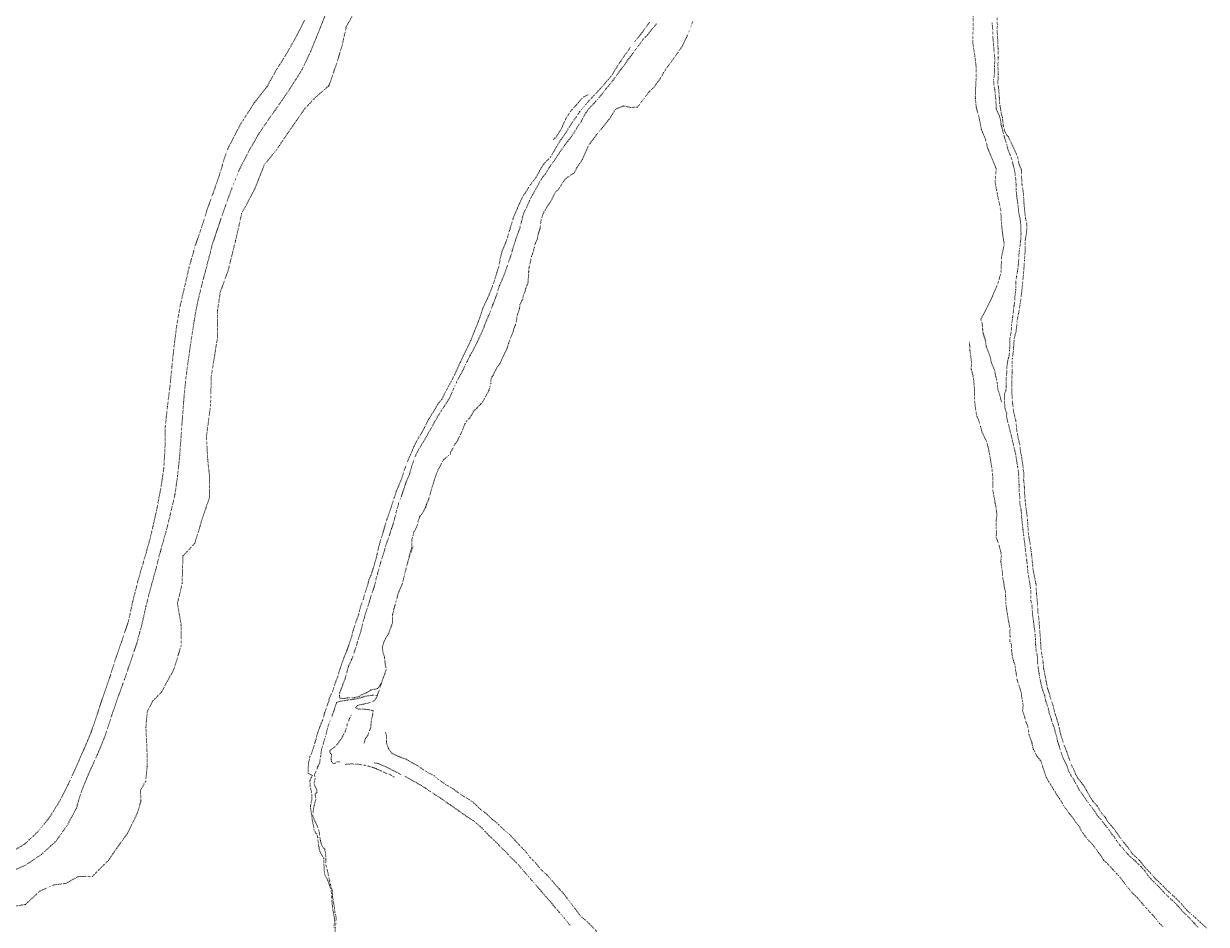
# Model space of a CAD drawing. Extents: x 682410 to 689460, y 7661803 to 7669124.
# Drawn here: x 684360.8 to 684743.4, y 7665944.1 to 7666235.3 of the extents above; entities that cross this region are included whole.
import ezdxf

# ---------------------------------------------------------------- set-up
doc = ezdxf.new("R2010")
doc.units = 0
doc.header["$MEASUREMENT"] = 0
doc.linetypes.add('DOT', pattern=[0.25, 0, -0.25])
doc.layers.add('02 TOE_Line', color=1, linetype='DOT', lineweight=20)

msp = doc.modelspace()

# ---------------------------------------------------------------- linework, layer by layer
at = {"layer": '02 TOE_Line'}
for points in [[(684677.06, 7666113.02, 4245.59), (684676.65, 7666114.93, 4245.62), (684675.93, 7666116.98, 4245.46), (684675.72, 7666119.35, 4245.29), (684675.24, 7666121.2, 4244.88), (684674.86, 7666123.34, 4244.51), (684673.81, 7666125.71, 4243.87), (684673.58, 7666127.13, 4243.68), (684672.74, 7666129.48, 4243.28), (684672.16, 7666130.91, 4243), (684671.89, 7666132.98, 4242.88), (684671.16, 7666135.17, 4242.81), (684671.01, 7666136.46, 4242.78), (684670.86, 7666138.3, 4242.73), (684670.42, 7666139.79, 4242.7), (684673.54, 7666145.7, 4243.93), (684675.93, 7666151.22, 4244.92), (684676.93, 7666154.96, 4245.38), (684677.13, 7666159.88, 4245.71), (684677.97, 7666164.07, 4246.15), (684677.4, 7666167.67, 4246.12), (684677.05, 7666171.18, 4246.21), (684676.86, 7666175.02, 4246.27), (684675.66, 7666180.66, 4246.57), (684675.01, 7666184.19, 4246.77), (684675.38, 7666188.35, 4247.42), (684672.67, 7666194.92, 4247.56), (684671.96, 7666197.78, 4247.87), (684670.55, 7666201.22, 4248.16), (684669.85, 7666205, 4248.03), (684668.95, 7666208.19, 4247.96), (684668.62, 7666211.22, 4248.21), (684668.71, 7666214.22, 4248.56), (684668.85, 7666217.16, 4249.09), (684668.89, 7666221.42, 4249.15), (684668.49, 7666224.68, 4249.09), (684667.83, 7666229.1, 4248.96), (684667.98, 7666239.6, 4249.68)], [(684467.09, 7666237.79, 4285.58), (684465.14, 7666234.31, 4285.47), (684463.84, 7666228.38, 4284.14), (684461.89, 7666222.01, 4282.99), (684459.51, 7666215.21, 4282.01), (684455.21, 7666211.52, 4282.77), (684451.77, 7666207.86, 4283.12), (684446.82, 7666200.81, 4282.7), (684442.51, 7666194.41, 4282.24), (684438.64, 7666189.69, 4282.41), (684435.62, 7666182.03, 4281.39), (684431.3, 7666173.9, 4281.04), (684429.35, 7666165.2, 4279.5), (684426.96, 7666155.62, 4278.17), (684424.36, 7666148.35, 4277.8), (684423.49, 7666142.61, 4276.88), (684423.46, 7666133.69, 4275.2), (684421.49, 7666121.31, 4274.14), (684421.24, 7666111.72, 4272.87), (684419.92, 7666101.89, 4272.22), (684420.33, 7666094.44, 4271.04), (684420.95, 7666088.71, 4269.91), (684420.93, 7666082.12, 4268.8), (684418.77, 7666075.89, 4268.86), (684416.17, 7666067.33, 4268.56), (684412.3, 7666063.18, 4269.82), (684412.05, 7666054.27, 4268), (684410.53, 7666047.87, 4267.43), (684411.79, 7666040.7, 4265.21), (684411.77, 7666034.34, 4263.81), (684409.61, 7666027.28, 4263.53), (684408.74, 7666025.35, 4263.56), (684405.29, 7666019.09, 4264.16), (684402.5, 7666016.25, 4265.09), (684400.77, 7666012.81, 4265.3), (684400.33, 7666007.72, 4264.19), (684400.53, 7666003.92, 4263.12), (684400.73, 7665999.07, 4261.59), (684400.72, 7665995.07, 4260.33), (684400.27, 7665990.42, 4259.2), (684398.55, 7665987.42, 4259.14), (684398.75, 7665984.05, 4257.99), (684397.45, 7665979.81, 4257.23), (684394.43, 7665973.61, 4256.97), (684391.63, 7665969.74, 4257.16), (684388.19, 7665964.8, 4257.24), (684383.03, 7665959.64, 4257.71), (684378.32, 7665959.53, 4259.65), (684374.45, 7665957.37, 4260.03), (684370.59, 7665956.88, 4261.18), (684366.09, 7665954.94, 4261.61), (684361.36, 7665950.55, 4259.91), (684351.28, 7665948.84, 4260.27)], [(684458.44, 7666238.32, 4289.9), (684455.99, 7666232.11, 4289.09), (684453.63, 7666226.24, 4288.4), (684450.78, 7666220.36, 4287.89), (684447.36, 7666214.96, 4287.45), (684443.85, 7666209.76, 4287.11), (684440.17, 7666204.61, 4286.82), (684436.7, 7666199.47, 4286.5), (684433.57, 7666194.01, 4286), (684430.72, 7666188.44, 4285.44), (684428.2, 7666182.26, 4284.74), (684426.03, 7666176.33, 4284.04), (684423.91, 7666170.19, 4283.35), (684421.8, 7666163.84, 4282.66), (684420.29, 7666157.97, 4281.97), (684418.72, 7666152.01, 4281.23), (684417.12, 7666145.63, 4280.51), (684415.97, 7666139.39, 4280.14), (684414.95, 7666132.77, 4279.57), (684414.09, 7666126.82, 4278.91), (684413.28, 7666120.8, 4278.35), (684412.63, 7666114.24, 4277.85), (684412.15, 7666107.81, 4277.3), (684411.69, 7666101.71, 4276.81), (684411.26, 7666095.64, 4276.37), (684410.58, 7666089.1, 4275.95), (684409.72, 7666082.99, 4275.4), (684408.22, 7666076.59, 4274.84), (684406.68, 7666070.49, 4274.33), (684405.01, 7666064.7, 4273.9), (684403.51, 7666058.78, 4273.54), (684401.85, 7666052.78, 4273.23), (684400.33, 7666046.83, 4272.92), (684398.98, 7666040.86, 4272.68), (684397.38, 7666034.93, 4272.28), (684395.37, 7666029, 4272.03), (684393.31, 7666023.12, 4271.8), (684391.09, 7666016.96, 4271.62), (684389.09, 7666011.16, 4271.33), (684387.08, 7666004.96, 4270.93), (684384.66, 7665999.05, 4270.57), (684382.01, 7665993.28, 4270.11), (684379.62, 7665987.47, 4269.66), (684377.8, 7665981.57, 4269.34), (684374.87, 7665976.15, 4269.05), (684371.24, 7665970.99, 4268.55), (684366.51, 7665966.71, 4268.15), (684361.27, 7665963.18, 4267.75), (684355.51, 7665960.56, 4267.26)], [(684451.6, 7666236.29, 4289.3), (684448.82, 7666230.9, 4288.69), (684445.86, 7666225.61, 4288.12), (684442.58, 7666220.44, 4287.67), (684439.54, 7666215.02, 4287.35), (684435.39, 7666209.71, 4286.93), (684431.01, 7666202.91, 4286.36), (684427.16, 7666195.56, 4285.78), (684425.76, 7666191.94, 4285.48), (684424.09, 7666186.23, 4284.99), (684422.06, 7666180.48, 4284.45), (684420.02, 7666174.81, 4283.76), (684418.12, 7666168.85, 4283.13), (684416.07, 7666162.8, 4282.46), (684414.29, 7666156.45, 4281.88), (684412.82, 7666150.17, 4281.14), (684411.42, 7666144.07, 4280.51), (684410.31, 7666137.75, 4280.09), (684409.47, 7666131.15, 4279.5), (684408.76, 7666124.49, 4278.79), (684408.07, 7666117.59, 4278.14), (684407.29, 7666111.45, 4277.65), (684406.59, 7666104.95, 4277.14), (684406.51, 7666098.24, 4276.72), (684406.13, 7666091.53, 4276.22), (684405.17, 7666085.17, 4275.69), (684403.96, 7666078.79, 4275.14), (684402.63, 7666072.74, 4274.6), (684401.18, 7666066.95, 4274.13), (684399.51, 7666061.19, 4273.76), (684397.68, 7666054.83, 4273.39), (684396.09, 7666048.52, 4273.11), (684394.68, 7666042.08, 4272.8), (684392.64, 7666035.96, 4272.47), (684390.53, 7666029.94, 4272.13), (684388.58, 7666023.81, 4271.91), (684386.49, 7666017.83, 4271.47), (684384.62, 7666012.11, 4271.2), (684382.61, 7666006.26, 4270.95), (684380.25, 7666000.62, 4270.45), (684377.7, 7665994.82, 4270.14), (684375.18, 7665989.32, 4269.72), (684372.46, 7665983.98, 4269.33), (684369.14, 7665978.67, 4268.96), (684365.36, 7665974.02, 4268.51), (684361.13, 7665970.09, 4267.99), (684356.13, 7665967.05, 4267.62)], [(684577.2, 7666235.86, 4244.86), (684575.17, 7666230.8, 4244.5), (684573.86, 7666228.08, 4244.46), (684571.02, 7666223.99, 4244.14), (684568.75, 7666220.98, 4244.25), (684567.75, 7666219.38, 4243.69), (684566.64, 7666217.43, 4243.6), (684564.7, 7666214.82, 4243.64), (684563.02, 7666213.16, 4243.68), (684559.34, 7666208.35, 4243.85), (684557.11, 7666208.22, 4244.24), (684554.85, 7666208.72, 4244.9), (684552.24, 7666207.7, 4245.26), (684550.52, 7666204.84, 4244.72), (684548.02, 7666201.7, 4244.4), (684546.67, 7666200.17, 4244.29), (684543.53, 7666195.98, 4244.11), (684541.42, 7666191.22, 4243.64), (684539.7, 7666188.66, 4243.86), (684538.96, 7666187.13, 4243.95), (684536.02, 7666185.12, 4244.03), (684534.92, 7666183.5, 4244.04), (684533.87, 7666181.83, 4243.96), (684532.93, 7666181, 4244.13), (684532.2, 7666179.6, 4244.07), (684531.04, 7666177.48, 4243.88), (684530.17, 7666176.24, 4243.86), (684528.9, 7666174.07, 4243.83), (684528.39, 7666172.71, 4243.7), (684528.15, 7666171.72, 4243.59), (684527.84, 7666169.11, 4243.33), (684527.22, 7666167.18, 4243.31), (684526.89, 7666165.49, 4243.17), (684526.15, 7666163.88, 4243.19), (684525.7, 7666161.81, 4243.2), (684525.04, 7666160, 4243.19), (684524.63, 7666157.97, 4243), (684524.22, 7666156.35, 4243.11), (684524.15, 7666155.17, 4243.12), (684524.07, 7666154.15, 4243.13), (684524.06, 7666153.36, 4243.08), (684523.98, 7666152.39, 4242.95), (684523.92, 7666151.45, 4242.85), (684523.51, 7666150.49, 4242.85), (684523.22, 7666149.71, 4242.78), (684523.05, 7666148.85, 4242.66), (684522.47, 7666147.66, 4242.71), (684522.24, 7666146.17, 4242.6), (684521.99, 7666145.81, 4242.58), (684521.32, 7666144.47, 4242.58), (684521.22, 7666143.23, 4242.59), (684520.99, 7666142.47, 4242.54), (684520.41, 7666140.91, 4242.57), (684520.23, 7666139.21, 4242.41), (684519.8, 7666137.73, 4242.34), (684519.37, 7666136.76, 4242.3), (684519.05, 7666135.46, 4242.23), (684518.46, 7666134.12, 4242.19), (684517.95, 7666132.75, 4242.16), (684517.57, 7666131.75, 4242.13), (684517.15, 7666130.4, 4242.08), (684516.92, 7666129.73, 4242.02), (684516.38, 7666128.78, 4242.06), (684515.59, 7666127.16, 4242.08), (684514.82, 7666125.32, 4242.13), (684514.28, 7666124.73, 4242.11), (684513.77, 7666123.81, 4242.06), (684513.35, 7666123.13, 4242.05), (684513.04, 7666122.43, 4242.01), (684512.66, 7666121.59, 4242.03), (684512.29, 7666121.17, 4241.99), (684511.89, 7666120.17, 4241.86), (684511.92, 7666118.93, 4241.83), (684511.6, 7666117.84, 4241.69), (684511.28, 7666116.67, 4241.5), (684510.41, 7666115.11, 4241.46), (684509.9, 7666114.18, 4241.41), (684509.12, 7666112.88, 4241.37), (684508.54, 7666112.22, 4241.29), (684507.5, 7666111.12, 4241.32), (684506.57, 7666110.31, 4241.29), (684506.19, 7666109.66, 4241.3), (684505.49, 7666108.49, 4241.32), (684505.02, 7666107.76, 4241.3), (684504.22, 7666107, 4241.15), (684503.58, 7666106.06, 4241), (684503.17, 7666105.06, 4240.85), (684502.74, 7666103.82, 4240.9), (684502.05, 7666102.42, 4240.73), (684501.55, 7666101.48, 4240.53), (684501.2, 7666100.54, 4240.56), (684500.1, 7666099.08, 4240.4), (684499.57, 7666097.81, 4240.13), (684498.93, 7666097, 4240.12), (684498.84, 7666096.17, 4240.2), (684496.67, 7666094.41, 4240.21), (684494.75, 7666090.9, 4240.35), (684493.91, 7666088.71, 4240.11), (684493.3, 7666086.53, 4240.04), (684492.8, 7666085.08, 4239.96), (684492.4, 7666083.61, 4239.88), (684491.74, 7666081.36, 4239.9), (684491.24, 7666080.32, 4239.98), (684491.08, 7666079.78, 4240), (684490.73, 7666078.84, 4239.98), (684490.23, 7666077.76, 4240.09), (684489.47, 7666076.62, 4239.96), (684488.91, 7666075.89, 4239.86), (684488.54, 7666074.89, 4239.82), (684488.01, 7666072.8, 4240.16), (684487.01, 7666071, 4239.76), (684486.75, 7666069.9, 4239.85), (684486.35, 7666068.2, 4239.96), (684486.3, 7666066.03, 4239.95), (684485.97, 7666064.59, 4239.89), (684485.42, 7666062.79, 4239.96)], [(684563.21, 7666235.72, 4247.38), (684560.93, 7666232.59, 4247.1), (684558.44, 7666229.45, 4246.89)], [(684674.06, 7666235.57, 4251.78), (684674.26, 7666233.4, 4251.58), (684674.31, 7666230.9, 4251.52), (684674.71, 7666226.18, 4251.22), (684674.96, 7666224.04, 4251.06), (684674.8, 7666221.42, 4250.99), (684674.85, 7666220.09, 4250.93), (684674.76, 7666218.67, 4250.87), (684674.51, 7666217.21, 4250.84), (684674.65, 7666215.5, 4250.72), (684674.93, 7666213.95, 4250.63), (684675.08, 7666212.56, 4250.58), (684675.21, 7666211.1, 4250.51), (684675.34, 7666209.12, 4250.52), (684675.34, 7666207.91, 4250.55), (684675.76, 7666206.81, 4250.4), (684676.38, 7666205.67, 4250.23), (684676.81, 7666204.02, 4250.13), (684676.87, 7666203.29, 4250.14), (684677.01, 7666202.39, 4250.06), (684677.33, 7666201.46, 4250), (684677.52, 7666200.54, 4249.93), (684678.19, 7666198.19, 4249.85), (684678.77, 7666196.2, 4249.7), (684679.31, 7666194.38, 4249.55), (684680.22, 7666192.03, 4249.36), (684680.72, 7666190.23, 4249.29), (684681.29, 7666188.21, 4249.26), (684681.51, 7666186.65, 4249.14), (684681.73, 7666184.8, 4249.05), (684681.82, 7666183.22, 4248.98), (684681.84, 7666181.54, 4248.92), (684682.05, 7666179.26, 4248.8), (684682.32, 7666177.48, 4248.68), (684682.51, 7666176.02, 4248.6), (684682.69, 7666174, 4248.49), (684683.14, 7666172.03, 4248.33), (684683.29, 7666170.77, 4248.26), (684683.33, 7666169.23, 4248.23), (684683.41, 7666167.73, 4248.05), (684683.38, 7666165.91, 4247.94), (684683.18, 7666164.03, 4247.93), (684682.9, 7666162.46, 4247.89), (684682.74, 7666160.71, 4247.81), (684682.66, 7666159.19, 4247.72), (684682.54, 7666157.35, 4247.6), (684682.27, 7666155.19, 4247.53), (684681.96, 7666153.59, 4247.42), (684681.7, 7666151.64, 4247.45), (684681.68, 7666150.56, 4247.3), (684681.69, 7666149.22, 4247.19), (684681.47, 7666147.54, 4247.12), (684681.4, 7666145.99, 4247.01), (684681.14, 7666144.21, 4246.9), (684680.93, 7666142.14, 4246.8), (684680.68, 7666140.16, 4246.71), (684680.38, 7666138.16, 4246.63), (684680.29, 7666136.29, 4246.5), (684679.82, 7666133.6, 4246.48), (684679.76, 7666131.94, 4246.3), (684679.75, 7666130.85, 4246.28), (684679.71, 7666129.51, 4246.2), (684679.53, 7666127.86, 4246.2), (684679.21, 7666126.9, 4246.07), (684678.95, 7666125.24, 4246.01), (684678.77, 7666123.66, 4245.94), (684678.77, 7666122.34, 4245.86), (684678.61, 7666120.61, 4245.76), (684678.62, 7666119.12, 4245.67), (684678.65, 7666117.99, 4245.64), (684678.58, 7666116.91, 4245.64), (684678.09, 7666115.68, 4245.65), (684678.02, 7666114.36, 4245.54), (684678.03, 7666113.29, 4245.46), (684678.13, 7666112.24, 4245.37), (684678.23, 7666110.81, 4245.33), (684678.78, 7666109.41, 4245.25), (684678.69, 7666108.34, 4245.23), (684679, 7666107.11, 4245.16), (684679.58, 7666104.81, 4245.08), (684680.01, 7666103.08, 4244.96), (684681.22, 7666098.1, 4244.78), (684681.68, 7666095.98, 4244.7), (684681.99, 7666094.02, 4244.68), (684682.31, 7666092.13, 4244.59), (684682.62, 7666090.13, 4244.53), (684682.69, 7666088.21, 4244.43), (684682.76, 7666086.36, 4244.43), (684682.76, 7666084.48, 4244.38), (684683.03, 7666082.12, 4244.3), (684683.02, 7666080.08, 4244.31), (684683.47, 7666077.96, 4244.19), (684683.59, 7666075.72, 4244.11), (684683.77, 7666074.07, 4244.08), (684684.05, 7666071.8, 4244.03), (684684.28, 7666069.8, 4243.97), (684684.51, 7666068.01, 4243.91), (684684.74, 7666066.13, 4243.85), (684684.93, 7666064.05, 4243.81), (684685.26, 7666061.79, 4243.76), (684685.5, 7666059.8, 4243.73), (684685.61, 7666057.96, 4243.67), (684685.95, 7666056.12, 4243.57), (684686.4, 7666053.47, 4243.49), (684686.6, 7666051.4, 4243.47), (684686.59, 7666048.82, 4243.42), (684687.04, 7666046.66, 4243.4), (684687.07, 7666045.33, 4243.38), (684687.19, 7666043.73, 4243.32), (684687.46, 7666042.12, 4243.3), (684687.63, 7666040.52, 4243.24), (684687.86, 7666039.01, 4243.21), (684687.96, 7666037.84, 4243.15), (684688.09, 7666036.17, 4243.15), (684688.12, 7666034.63, 4243.14), (684688.33, 7666032.4, 4243.05), (684688.78, 7666030.53, 4243.06), (684688.75, 7666029.01, 4243.11), (684689, 7666026.78, 4243.01), (684689.26, 7666025.23, 4243.02), (684689.43, 7666023.99, 4242.97), (684689.77, 7666022.44, 4242.96), (684690.09, 7666021.14, 4242.96), (684690.48, 7666019.73, 4242.94), (684691.06, 7666017.98, 4242.89), (684691.5, 7666016.09, 4242.86), (684692.08, 7666014.49, 4242.81), (684692.52, 7666012.47, 4242.81), (684693.11, 7666010.77, 4242.79), (684693.6, 7666009.04, 4242.79), (684694.14, 7666007.67, 4242.74), (684694.54, 7666006.01, 4242.72), (684694.98, 7666004.7, 4242.74), (684695.24, 7666003.28, 4242.77), (684695.86, 7666001.37, 4242.69), (684696.39, 7665999.78, 4242.72), (684697.09, 7665997.69, 4242.69), (684698.21, 7665995.47, 4242.61), (684698.66, 7665994.08, 4242.63), (684699.54, 7665992.33, 4242.64), (684700.59, 7665990.73, 4242.57), (684701.32, 7665989.27, 4242.57), (684702.15, 7665987.79, 4242.57), (684703.1, 7665986.36, 4242.54), (684704.19, 7665984.88, 4242.53), (684704.87, 7665983.76, 4242.53), (684706.18, 7665982.14, 4242.47), (684707.47, 7665980.32, 4242.56), (684708.14, 7665979.23, 4242.49), (684709.29, 7665978, 4242.49), (684710.43, 7665976.47, 4242.43), (684711.77, 7665974.88, 4242.42), (684712.49, 7665973.66, 4242.41), (684713.49, 7665972.48, 4242.39), (684714.26, 7665971.25, 4242.4), (684715.41, 7665969.73, 4242.42), (684716.62, 7665968.35, 4242.43), (684717.84, 7665966.92, 4242.39), (684718.88, 7665965.87, 4242.37), (684720.32, 7665964.65, 4242.28), (684722.17, 7665962.81, 4242.25), (684723.49, 7665961.4, 4242.22), (684724.39, 7665960.03, 4242.29), (684725.42, 7665958.8, 4242.29), (684726.82, 7665957.4, 4242.19), (684728, 7665956.27, 4242.17), (684730.12, 7665953.91, 4242.16), (684731.66, 7665952.5, 4242.11), (684732.83, 7665951.42, 4241.99), (684734.17, 7665950.11, 4241.93), (684735.48, 7665948.54, 4241.84), (684736.48, 7665947.49, 4241.81), (684737.94, 7665946.14, 4241.71), (684739.41, 7665944.51, 4241.63), (684740.67, 7665943.15, 4241.67)], [(684743.36, 7665942.97, 4241.78), (684740.85, 7665945.3, 4242.01), (684739.18, 7665946.82, 4241.93), (684737.11, 7665948.58, 4241.88), (684735.28, 7665950.78, 4242.01), (684733.16, 7665952.9, 4242), (684730.81, 7665954.99, 4242.06), (684728.6, 7665957.24, 4242.15), (684727.03, 7665958.72, 4242.14), (684725.25, 7665960.72, 4242.21), (684723.54, 7665962.5, 4242.25), (684721.75, 7665964.78, 4242.37), (684719.45, 7665966.92, 4242.48), (684717.86, 7665969.18, 4242.53), (684716.59, 7665970.68, 4242.56), (684715.73, 7665971.81, 4242.58), (684714.48, 7665973.55, 4242.61), (684713.12, 7665975.45, 4242.57), (684711.48, 7665977.28, 4242.58), (684710.74, 7665978.66, 4242.6), (684709.63, 7665979.88, 4242.58), (684708.81, 7665981.06, 4242.57), (684708.01, 7665982.44, 4242.64), (684706.52, 7665984.07, 4242.59), (684705.16, 7665986.37, 4242.65), (684704.54, 7665987.51, 4242.63), (684703.73, 7665988.94, 4242.71), (684702.92, 7665989.92, 4242.75), (684701.83, 7665991.32, 4242.68), (684701.07, 7665992.64, 4242.65), (684700.37, 7665994.36, 4242.72), (684699.69, 7665995.63, 4242.69), (684698.91, 7665997.81, 4242.77), (684698.18, 7665999.98, 4242.79), (684697.4, 7666001.99, 4242.8), (684696.85, 7666003.64, 4242.89), (684696.25, 7666005.4, 4242.81), (684695.68, 7666008.03, 4242.84), (684695.07, 7666010.28, 4242.82), (684694.37, 7666012.35, 4242.84), (684693.73, 7666015.01, 4242.92), (684693.07, 7666016.92, 4242.93), (684692.6, 7666018.62, 4242.97), (684691.98, 7666020.51, 4242.96), (684691.56, 7666022.66, 4243.05), (684691.16, 7666024.69, 4243.05), (684690.72, 7666026.92, 4243.03), (684690.57, 7666028.88, 4243.13), (684690.23, 7666030.77, 4243.14), (684689.86, 7666033.19, 4243.1), (684689.65, 7666037.06, 4243.23), (684689.41, 7666039.64, 4243.21), (684689.19, 7666042.75, 4243.31), (684688.87, 7666044.87, 4243.36), (684688.79, 7666047.04, 4243.44), (684688.6, 7666049.27, 4243.49), (684688.4, 7666051.09, 4243.55), (684688.24, 7666054.31, 4243.85), (684687.7, 7666056.84, 4243.66), (684687.32, 7666058.86, 4243.71), (684687.09, 7666061.11, 4243.7), (684686.94, 7666062.67, 4243.8), (684686.69, 7666064.71, 4243.84), (684686.29, 7666067.49, 4243.85), (684685.79, 7666070.38, 4243.95), (684685.65, 7666072.79, 4244), (684685.5, 7666074.8, 4244.08), (684685.33, 7666076.49, 4244.11), (684685, 7666078.95, 4244.22), (684684.74, 7666081.17, 4244.29), (684684.58, 7666083.16, 4244.32), (684684.49, 7666085.46, 4244.45), (684684.26, 7666087.75, 4244.49), (684684.29, 7666090.18, 4244.57), (684683.96, 7666092.71, 4244.63), (684683.71, 7666094.5, 4244.69), (684683.57, 7666095.69, 4244.73), (684683.25, 7666096.93, 4244.81), (684683, 7666099.13, 4244.95), (684682.42, 7666101.71, 4244.98), (684682, 7666104.12, 4245.1), (684681.74, 7666107.03, 4245.27), (684681.03, 7666109.67, 4245.33), (684680.7, 7666112.6, 4245.42), (684680.48, 7666115.3, 4245.55), (684680.43, 7666117.92, 4245.65), (684680.43, 7666119.99, 4245.79), (684680.54, 7666122.49, 4245.88), (684680.58, 7666124.37, 4245.99), (684680.6, 7666127.1, 4246.11), (684680.86, 7666128.78, 4246.24), (684681.05, 7666131.17, 4246.3), (684681.19, 7666133.44, 4246.39), (684681.84, 7666136, 4246.71), (684682.13, 7666139.08, 4246.75), (684682.59, 7666141.58, 4246.93), (684683.17, 7666144.89, 4247.09), (684683.59, 7666148.27, 4247.24), (684683.88, 7666151.08, 4247.44), (684684.17, 7666153.95, 4247.6), (684684.4, 7666156.76, 4247.58), (684684.52, 7666158.8, 4247.67), (684684.78, 7666162.15, 4247.89), (684684.74, 7666165.07, 4247.99), (684685.18, 7666167.74, 4248.23), (684685.32, 7666170.17, 4248.36), (684684.85, 7666172.47, 4248.43), (684684.55, 7666175.1, 4248.62), (684684.33, 7666177.76, 4248.69), (684684.19, 7666180.28, 4248.87), (684683.99, 7666181.82, 4248.96), (684683.71, 7666183.44, 4248.99), (684683.56, 7666186.04, 4249.19), (684683.55, 7666188.07, 4249.2), (684682.79, 7666189.76, 4249.46), (684682.32, 7666192.22, 4249.5), (684681.05, 7666195.09, 4249.71), (684680.25, 7666196.75, 4249.67), (684679.32, 7666198.71, 4249.78), (684678.88, 7666199.2, 4249.78), (684678.11, 7666200.57, 4249.87), (684677.66, 7666202.4, 4250.14), (684677.4, 7666204.95, 4250.16), (684677.16, 7666205.72, 4250.23), (684676.78, 7666207.75, 4250.35), (684676.48, 7666209.64, 4250.45), (684676.39, 7666211.55, 4250.65), (684676.14, 7666214.57, 4250.77), (684675.92, 7666215.83, 4250.82), (684676.02, 7666218.84, 4250.87), (684675.94, 7666221.74, 4251.04), (684676.01, 7666224.38, 4251.21), (684675.97, 7666227.37, 4251.36), (684675.85, 7666230.51, 4251.48), (684675.71, 7666232.68, 4251.59), (684675.76, 7666235.03, 4251.74), (684675.66, 7666237.2, 4251.79)], [(684476.46, 7666022.09, 4239.43), (684475.78, 7666020.93, 4239.33), (684475.26, 7666020.36, 4239.22), (684474.47, 7666020.17, 4239.28), (684472.99, 7666019.87, 4239.35), (684472.41, 7666019.38, 4239.23), (684471.61, 7666018.96, 4239.2), (684470.27, 7666018.39, 4239.29), (684469.29, 7666017.83, 4239.12), (684467.72, 7666017.34, 4239.04), (684465.46, 7666017.32, 4238.72), (684464.32, 7666017.13, 4238.72), (684463.08, 7666017.23, 4238.76), (684462.91, 7666018.16, 4238.77), (684463.06, 7666019.04, 4238.8), (684463.95, 7666021.43, 4238.95), (684464.83, 7666023.71, 4238.96), (684465.88, 7666027.6, 4239.01), (684466.89, 7666029.78, 4239.13), (684468.02, 7666032.89, 4239.29), (684468.79, 7666035.51, 4239.45), (684469.81, 7666038.66, 4239.58), (684470.42, 7666041.22, 4239.58), (684471.16, 7666043.84, 4239.68), (684472.4, 7666047.75, 4239.7), (684473.19, 7666050.38, 4239.77), (684474.21, 7666053.32, 4239.78), (684474.82, 7666055.84, 4239.75), (684475.69, 7666059, 4239.9), (684476.33, 7666061.25, 4239.81), (684477.47, 7666064.9, 4239.9), (684478.17, 7666067.39, 4239.96), (684479.05, 7666069.7, 4240.03), (684479.82, 7666072.1, 4240.03), (684480.53, 7666074.31, 4240.09), (684481.44, 7666077.86, 4240.15), (684482.09, 7666080.35, 4240.17), (684482.93, 7666082.41, 4240.2), (684483.8, 7666084.97, 4240.34), (684484.56, 7666087.3, 4240.32), (684485.65, 7666089.74, 4240.47), (684486.32, 7666092.29, 4240.48), (684487.86, 7666096.31, 4240.53), (684489.33, 7666098.88, 4240.59), (684490.57, 7666100.97, 4240.65), (684492.31, 7666104, 4240.86), (684493.57, 7666106.27, 4240.84), (684494.81, 7666108.49, 4240.88), (684496.94, 7666111.71, 4241.01), (684498.45, 7666114.13, 4241.11), (684499.58, 7666116.58, 4241.14), (684500.91, 7666119.59, 4241.23), (684502.84, 7666123.18, 4241.4), (684504.22, 7666126.08, 4241.45), (684505.26, 7666128.13, 4241.48), (684507.7, 7666132.63, 4241.75), (684508.23, 7666134.01, 4241.53), (684509.31, 7666136.2, 4241.74), (684510.14, 7666138.49, 4241.82), (684511.24, 7666141.01, 4241.89), (684512.59, 7666144.51, 4242.07), (684513.87, 7666147.9, 4242.26), (684514.79, 7666150.79, 4242.38), (684516.17, 7666153.99, 4242.5), (684517.14, 7666156.85, 4242.52), (684518.45, 7666160.51, 4242.82), (684519.23, 7666163.13, 4242.79), (684520.05, 7666165.85, 4242.9), (684521.25, 7666169.1, 4243.13), (684521.82, 7666171.38, 4243.17), (684522.48, 7666173.83, 4243.32), (684523.51, 7666176, 4243.57), (684524.47, 7666178.12, 4243.56), (684525.55, 7666180.22, 4243.68), (684526.83, 7666182.52, 4243.81), (684528.54, 7666185.53, 4243.95), (684529.62, 7666186.81, 4244.05), (684530.79, 7666188.83, 4244.15), (684532.27, 7666190.83, 4244.31), (684534.1, 7666193.57, 4244.39), (684535.74, 7666196, 4244.58), (684537.49, 7666198.17, 4244.79), (684538.77, 7666199.93, 4244.93), (684539.97, 7666202.04, 4245.06), (684541.28, 7666203.9, 4245.18), (684542.38, 7666206.07, 4245.24), (684543.58, 7666207.78, 4245.36), (684545.46, 7666209.76, 4245.5), (684547.92, 7666212.6, 4245.74), (684549.23, 7666214.39, 4245.85), (684550.05, 7666215.24, 4245.9), (684551.05, 7666216.55, 4245.98), (684552.12, 7666217.92, 4246.08), (684553.78, 7666220.26, 4246.27), (684554.99, 7666221.75, 4246.4), (684556.24, 7666223.66, 4246.51), (684557.43, 7666225.15, 4246.62), (684558.78, 7666227.03, 4246.75), (684560.11, 7666228.76, 4246.87), (684561.21, 7666230.37, 4246.94), (684562.64, 7666231.7, 4247.11), (684564.28, 7666233.83, 4247.28), (684565.59, 7666235.37, 4247.39)], [(684461.21, 7665943.14, 4220.86), (684461.36, 7665945.87, 4221.59), (684460.7, 7665949.42, 4223.2), (684460.25, 7665955.23, 4224.7), (684459.19, 7665958.32, 4226.31), (684458.33, 7665959.93, 4227.29), (684458, 7665961.42, 4228.13), (684457.85, 7665965.49, 4228.43), (684456.56, 7665967.84, 4230.81), (684456.25, 7665969.28, 4231.21), (684455.9, 7665972.21, 4231.12), (684455.61, 7665973.39, 4231.37), (684455.2, 7665973.68, 4232.3), (684454.77, 7665974.6, 4233.12), (684454.17, 7665977.81, 4233.07), (684453.55, 7665982.23, 4234.99), (684454.04, 7665984.68, 4235.91), (684454.03, 7665986.27, 4236.9), (684453.48, 7665988.66, 4237.1), (684453.38, 7665990.52, 4237.35), (684453.9, 7665991.71, 4237.63), (684454.19, 7665992.22, 4237.92), (684452.77, 7665992.93, 4238.02), (684452.77, 7665994.38, 4238.04), (684452.97, 7665996.44, 4238.05), (684453.41, 7665998.35, 4238.11), (684454.14, 7665999.87, 4238.12), (684454.63, 7666001.54, 4238.14), (684455.26, 7666003.7, 4238.13), (684455.93, 7666006.11, 4238.21), (684456.69, 7666008.21, 4238.42), (684457.41, 7666010.06, 4238.39), (684458.23, 7666012.62, 4238.5), (684458.76, 7666014.29, 4238.6), (684459.47, 7666016.24, 4238.67), (684459.81, 7666017.57, 4238.38), (684460.67, 7666019.3, 4238.77), (684461.56, 7666022.09, 4238.96), (684462.49, 7666024.4, 4239.01), (684463.15, 7666026.82, 4239.14), (684464.24, 7666030, 4239.44), (684465.36, 7666032.63, 4239.46), (684465.93, 7666034.37, 4239.56), (684466.61, 7666036.31, 4239.52), (684467.4, 7666039.11, 4239.73), (684468.11, 7666041.46, 4239.81), (684469.15, 7666044.21, 4239.69), (684469.62, 7666046.37, 4239.82), (684470.66, 7666049.2, 4239.71), (684471.06, 7666050.6, 4239.83), (684472, 7666053.6, 4239.76), (684472.49, 7666055.48, 4239.76), (684473.14, 7666056.95, 4239.78), (684473.83, 7666059.15, 4239.82), (684474.31, 7666060.75, 4239.85), (684474.87, 7666062.59, 4239.86), (684475.09, 7666063.83, 4239.93), (684475.76, 7666066.52, 4239.97), (684476.31, 7666068.48, 4240.01), (684477.02, 7666070.8, 4240.02), (684477.45, 7666072.2, 4240.1), (684478.32, 7666075.11, 4240.19), (684479.13, 7666077.39, 4240.19), (684479.79, 7666079.32, 4240.12), (684480.7, 7666082.2, 4240.23), (684481.3, 7666084.05, 4240.23), (684482.05, 7666085.81, 4240.3), (684482.98, 7666088.05, 4240.32), (684484.23, 7666091.76, 4240.47), (684485.07, 7666093.96, 4240.55), (684486.22, 7666096.55, 4240.59), (684487.06, 7666098.64, 4240.67), (684488.27, 7666101.02, 4240.66), (684489.56, 7666103.06, 4240.68), (684490.45, 7666104.73, 4240.74), (684491.79, 7666107.41, 4240.84), (684493.63, 7666110.33, 4240.98), (684494.8, 7666112.34, 4241.1), (684496.11, 7666113.95, 4241.08), (684497.63, 7666117.03, 4241.14), (684498.97, 7666119.38, 4241.25), (684499.75, 7666121, 4241.27), (684500.73, 7666122.97, 4241.42), (684502.02, 7666125.8, 4241.56), (684503.05, 7666128.08, 4241.67), (684504.32, 7666130.52, 4241.65), (684505.46, 7666132.95, 4241.71), (684506.42, 7666135.39, 4241.58), (684507.57, 7666138.27, 4241.91), (684508.38, 7666140.27, 4241.97), (684509.26, 7666143.15, 4242.18), (684510.88, 7666146.57, 4242.15), (684512.14, 7666149.63, 4242.33), (684513.12, 7666152.34, 4242.35), (684513.86, 7666154.83, 4242.48), (684514.49, 7666156.84, 4242.5), (684514.93, 7666159.3, 4242.62), (684515.48, 7666161.55, 4242.93), (684516.58, 7666164.16, 4242.9), (684517.33, 7666166.31, 4242.92), (684518, 7666168.5, 4243.06), (684519.19, 7666172.58, 4243.31), (684520.17, 7666174.83, 4243.36), (684521.24, 7666177.31, 4243.53), (684522.53, 7666179.86, 4243.65), (684523.34, 7666180.96, 4243.62), (684524.08, 7666182.34, 4243.76), (684525.25, 7666183.93, 4243.84), (684526.58, 7666185.7, 4243.9), (684527.69, 7666187.8, 4244.08), (684528.86, 7666189.68, 4244.01), (684530.08, 7666191.08, 4244.24), (684531.12, 7666192.06, 4244.32), (684532.65, 7666194.56, 4244.5), (684534.07, 7666197.07, 4244.63), (684535.75, 7666199.39, 4244.77), (684537.25, 7666201.86, 4244.98), (684538.6, 7666203.87, 4245.11), (684540.75, 7666206.93, 4245.33), (684542.93, 7666209.58, 4245.49), (684545.38, 7666212.22, 4245.63), (684547.89, 7666214.92, 4245.84), (684550.81, 7666218.34, 4246.2), (684553.19, 7666222.08, 4246.36), (684554.95, 7666224.69, 4246.53), (684557.01, 7666227.56, 4246.77)], [(684532.14, 7666197.88, 4245.99), (684533, 7666198.65, 4246.11), (684534.73, 7666201.29, 4246.14), (684536.1, 7666204.49, 4246.53), (684537.78, 7666207.09, 4246.89), (684539.59, 7666209.06, 4246.85), (684541.62, 7666211.4, 4246.8), (684543.5, 7666212.45, 4246.5)], [(684729.33, 7665943.36, 4241.79), (684728.13, 7665944.5, 4241.97), (684726.93, 7665946.07, 4241.99), (684726.04, 7665947.08, 4242.06), (684723.95, 7665949.31, 4242.1), (684722.42, 7665951.06, 4242.21), (684720.94, 7665952.87, 4242.24), (684719.66, 7665953.99, 4242.17), (684718.12, 7665955.82, 4242.19), (684716.94, 7665957.28, 4242.27), (684715.9, 7665958.76, 4242.18), (684714.5, 7665960.34, 4242.31), (684712.99, 7665961.97, 4242.32), (684711.6, 7665963.52, 4242.21), (684710.18, 7665964.84, 4242.09), (684709.4, 7665966.07, 4242.09), (684708.47, 7665967.36, 4242.05), (684706.46, 7665970.07, 4242.08), (684704.96, 7665971.54, 4242.12), (684703.99, 7665972.83, 4242.05), (684703.01, 7665974.29, 4242.03), (684702.18, 7665975.83, 4242.11), (684700.86, 7665977.45, 4242.03), (684700.3, 7665978.48, 4242.16), (684699.07, 7665979.87, 4242.03), (684698.16, 7665981.18, 4242.01), (684697.1, 7665982.51, 4241.88), (684696.67, 7665983.45, 4241.92), (684695.83, 7665984.79, 4241.83), (684694.95, 7665986.04, 4241.92), (684693.94, 7665987.75, 4241.85), (684693.39, 7665988.63, 4241.8), (684692.35, 7665990.34, 4241.83), (684691.55, 7665991.69, 4241.8), (684690.89, 7665993.61, 4241.83), (684690.24, 7665995.54, 4241.85), (684689.82, 7665996.96, 4241.97), (684688.66, 7665998.4, 4241.83), (684688.18, 7665999.32, 4241.76), (684687.42, 7666000.67, 4241.76), (684687.18, 7666001.45, 4241.79), (684686.98, 7666002.66, 4241.81), (684686.52, 7666003.97, 4241.82), (684685.98, 7666005.53, 4241.84), (684685.8, 7666006.94, 4241.81), (684685.52, 7666008.28, 4241.81), (684685.06, 7666009.41, 4241.82), (684684.64, 7666010.97, 4241.81), (684684.26, 7666012.19, 4241.84), (684683.92, 7666013.14, 4241.83), (684684.11, 7666014.99, 4241.86), (684683.82, 7666016.66, 4241.84), (684683.58, 7666017.7, 4241.88), (684683.59, 7666018.73, 4241.87), (684683.18, 7666020.13, 4241.88), (684682.81, 7666021.16, 4241.85), (684682.43, 7666022.32, 4241.85), (684681.94, 7666023.98, 4241.78), (684681.88, 7666025.22, 4241.77), (684681.67, 7666026.21, 4241.84), (684681.52, 7666027.65, 4241.88), (684681.12, 7666028.88, 4241.83), (684680.96, 7666029.42, 4241.8), (684680.61, 7666030.83, 4241.78), (684680.47, 7666031.76, 4241.75), (684680.33, 7666032.9, 4241.76), (684680.37, 7666034.6, 4241.82), (684679.82, 7666035.54, 4241.84), (684679.87, 7666037.2, 4241.88), (684679.8, 7666038.38, 4241.85), (684679.87, 7666039.72, 4241.93), (684679.61, 7666040.92, 4241.94), (684679.1, 7666043.81, 4241.94), (684678.82, 7666045.52, 4242), (684678.48, 7666048.1, 4242.05), (684678.44, 7666050.11, 4242.07), (684678.39, 7666051.66, 4242.07), (684678, 7666053.21, 4242.07), (684677.81, 7666054.73, 4241.97), (684677.52, 7666055.83, 4242.08), (684677.4, 7666057.97, 4242.11), (684677.2, 7666059.3, 4242.18), (684676.85, 7666061.42, 4242.21), (684677.09, 7666063.43, 4242.41), (684676.85, 7666064.61, 4242.43), (684676.25, 7666066.88, 4242.27), (684675.38, 7666069.24, 4242.32), (684675.47, 7666070.68, 4242.34), (684675.41, 7666072.47, 4242.42), (684675.34, 7666074.25, 4242.45), (684675.61, 7666076.54, 4242.66), (684675.37, 7666078.75, 4242.63), (684675.04, 7666080.15, 4242.71), (684674.87, 7666081.44, 4242.67), (684674.27, 7666084.52, 4242.61), (684674.25, 7666086.63, 4242.73), (684674.24, 7666089.11, 4242.88), (684674.03, 7666091.1, 4242.81), (684673.85, 7666092.38, 4242.78), (684673.6, 7666094.05, 4242.79), (684673.26, 7666095.94, 4242.74), (684672.91, 7666097.82, 4242.71), (684672.28, 7666100.22, 4242.66), (684671.59, 7666101.66, 4242.57), (684670.76, 7666103.32, 4242.52), (684670.31, 7666105.12, 4242.4), (684669.64, 7666107.29, 4242.37), (684669.11, 7666108.37, 4242.36), (684668.7, 7666110.76, 4242.33), (684668.34, 7666113.91, 4242.38), (684668.32, 7666117.46, 4242.46), (684668.12, 7666119.95, 4242.41), (684667.77, 7666122.02, 4242.36), (684667.32, 7666123.53, 4242.41), (684667.37, 7666125.98, 4242.42), (684667.2, 7666127.5, 4242.46), (684666.87, 7666129.66, 4242.5), (684666.8, 7666131.26, 4242.53), (684666.75, 7666132.54, 4242.61)], [(684470.97, 7666002.67, 4239.98), (684471.11, 7666003.48, 4239.89), (684471.41, 7666004.28, 4239.82), (684472.15, 7666005.33, 4239.6), (684472.68, 7666006.79, 4239.61), (684473.11, 7666007.97, 4239.51), (684473.17, 7666009.15, 4239.51), (684473.32, 7666010.43, 4239.46), (684473.69, 7666011.98, 4239.34), (684473.84, 7666013.23, 4239.33), (684472.11, 7666013.6, 4239.63), (684470.35, 7666013.68, 4239.79), (684468.93, 7666013.76, 4239.77), (684468.17, 7666014.19, 4239.86), (684468.76, 7666014.82, 4239.79), (684469.5, 7666015.12, 4239.71), (684470.73, 7666015.31, 4239.68), (684472.15, 7666015.62, 4239.74), (684473.49, 7666016.02, 4239.6), (684474.35, 7666016.59, 4239.46), (684474.72, 7666017.16, 4239.34), (684475.07, 7666017.78, 4239.29), (684477.13, 7666023.91, 4239.54), (684477.66, 7666025.1, 4239.56), (684478.09, 7666026.79, 4239.64), (684477.72, 7666028.53, 4239.71), (684477.49, 7666030.48, 4239.76), (684477, 7666032.19, 4239.84), (684476.8, 7666033.59, 4239.96), (684477.24, 7666035.18, 4240.01), (684477.94, 7666036.64, 4239.93), (684478.87, 7666038.24, 4239.99), (684480.09, 7666041.61, 4240.01), (684480.15, 7666044.29, 4240.08), (684480.6, 7666046.23, 4239.97), (684481.28, 7666048.65, 4240.09), (684482.03, 7666051.35, 4240.1), (684483.28, 7666054.25, 4240.15), (684484.01, 7666057.29, 4240.14), (684484.82, 7666060.36, 4239.93), (684485.56, 7666063.1, 4239.92), (684486.81, 7666066.42, 4239.89)], [(684461.51, 7665941.74, 4220.47), (684461.9, 7665946.21, 4222.46), (684461.49, 7665948.07, 4223.09), (684461.15, 7665950.63, 4223.85), (684460.69, 7665953.08, 4224.56), (684460.72, 7665954.87, 4224.76), (684460.01, 7665957.04, 4226.18), (684459.63, 7665958.75, 4226.52), (684459.04, 7665961.55, 4227.83), (684458.59, 7665963.28, 4228.19), (684458.52, 7665965.1, 4228.52), (684458.47, 7665966.97, 4229.42), (684458.17, 7665968.41, 4230.63), (684457.27, 7665969.49, 4230.61), (684456.78, 7665971.19, 4231.24), (684456.35, 7665974.3, 4232.24), (684455.71, 7665976, 4232.96), (684455.01, 7665977.5, 4233.35), (684454.3, 7665979.1, 4233.37), (684454.52, 7665981.45, 4235.01), (684454.82, 7665982.7, 4235.01), (684455.3, 7665984.41, 4236.07), (684455.07, 7665986.45, 4237.54), (684455.69, 7665986.66, 4236.76), (684455.61, 7665987.73, 4236.94), (684455.03, 7665988.83, 4237.21), (684454.71, 7665989.61, 4237.4), (684454.9, 7665990.47, 4237.69), (684455.12, 7665991.2, 4237.99), (684454.88, 7665992.47, 4237.96), (684455.38, 7665993.6, 4238.17), (684456, 7665995.19, 4238.28), (684456.58, 7665996.52, 4238.53), (684456.88, 7665998.52, 4238.39), (684457.14, 7666000.55, 4238.4), (684457.79, 7666002.82, 4238.41), (684458.52, 7666005.02, 4238.49), (684459.05, 7666007.5, 4238.38), (684459.61, 7666009.11, 4238.36), (684460.38, 7666011.06, 4238.38), (684461.04, 7666012.85, 4238.38), (684461.57, 7666014.41, 4238.46), (684462.03, 7666015.79, 4238.5), (684462.85, 7666016.15, 4238.67), (684463.97, 7666016.39, 4238.62), (684465.57, 7666016.6, 4238.94), (684467.56, 7666016.9, 4238.8), (684468.91, 7666017.09, 4238.88), (684470.21, 7666017.48, 4238.96), (684471.26, 7666017.86, 4239), (684472.49, 7666018.05, 4239.1), (684473.64, 7666018.19, 4239.11), (684475.1, 7666018.12, 4239.23)], [(684466.87, 7666012, 4240.36), (684466.2, 7666010.6, 4240.37), (684465.5, 7666008.93, 4240.32), (684465.12, 7666007.57, 4240.38), (684464.79, 7666006.38, 4240.36), (684463.99, 7666004.88, 4240.43), (684463.22, 7666003.69, 4240.4), (684462.25, 7666002.39, 4240.37), (684461.57, 7666001.61, 4240.26), (684460.52, 7666000.85, 4240.23), (684459.75, 7666000.23, 4240.19), (684460.08, 7665999.44, 4240.2), (684460.45, 7665998.86, 4240.17), (684460.23, 7665998.17, 4240.1), (684460.22, 7665997.34, 4240.15), (684460.42, 7665996.72, 4240.05), (684460.92, 7665996.17, 4239.96), (684461.24, 7665996.07, 4239.94), (684462.19, 7665996.64, 4239.99), (684463.21, 7665996.64, 4240.02)], [(684546.93, 7665940.99, 4239.47), (684543.57, 7665944.55, 4239.44), (684540.84, 7665946.9, 4239.33), (684539.01, 7665949.37, 4239.31), (684537.18, 7665951.72, 4239.29), (684535.28, 7665954.25, 4239.26), (684534, 7665955.61, 4239.24), (684531.93, 7665957.94, 4239.26), (684530.15, 7665960.02, 4239.26), (684528.1, 7665961.85, 4239.28), (684526.33, 7665964.03, 4239.27), (684524.54, 7665965.84, 4239.26), (684522.98, 7665967.84, 4239.26), (684521.53, 7665969.35, 4239.3), (684519.65, 7665971.35, 4239.22), (684517.94, 7665973.22, 4239.22), (684515.85, 7665974.96, 4239.19), (684513.95, 7665976.85, 4239.18), (684512.35, 7665978.1, 4239.16), (684510.65, 7665979.75, 4239.2), (684508.52, 7665981.34, 4239.21), (684506.69, 7665983.13, 4239.17), (684505.56, 7665984.03, 4239.1), (684502.39, 7665985.97, 4239.1), (684499.79, 7665987.85, 4239.16), (684497.35, 7665989.3, 4239.16), (684495.03, 7665990.91, 4239.22), (684493.51, 7665992.16, 4239.15), (684490.79, 7665993.63, 4239.29), (684488.45, 7665995.24, 4239.32), (684486.45, 7665996.37, 4239.28), (684484.56, 7665997.47, 4239.28), (684482.47, 7665998.25, 4239.39), (684479.85, 7665999.46, 4239.43), (684478.85, 7666000.94, 4239.48), (684478.37, 7666002.03, 4239.43), (684478.11, 7666003.25, 4239.39), (684478.15, 7666005.05, 4239.28), (684477.76, 7666006.23, 4239.24)], [(684464.78, 7665995.84, 4239.72), (684466.71, 7665995.99, 4239.7), (684469.07, 7665995.88, 4239.67), (684471.07, 7665995.57, 4239.66), (684472.82, 7665995.13, 4239.62), (684474.98, 7665994.41, 4239.53), (684476.61, 7665993.68, 4239.57), (684478.22, 7665992.93, 4239.56), (684479.35, 7665992.51, 4239.58), (684480.63, 7665991.74, 4239.48)], [(684474.16, 7665996.31, 4240.18), (684475.25, 7665996.2, 4240.09), (684476.25, 7665995.79, 4240.03), (684477.17, 7665995.4, 4240.02), (684478.52, 7665994.79, 4240.05), (684479.81, 7665994.09, 4240.01), (684481.17, 7665993.46, 4239.99), (684482.79, 7665992.57, 4239.92)], [(684484.04, 7665992.03, 4239.91), (684485.33, 7665991.34, 4239.88), (684486.11, 7665990.88, 4239.88), (684487.5, 7665990.13, 4239.82), (684488.44, 7665989.52, 4239.86), (684489.54, 7665988.92, 4239.85), (684490.75, 7665988.15, 4239.79), (684491.76, 7665987.42, 4239.78), (684492.9, 7665986.75, 4239.71), (684493.72, 7665986.16, 4239.73), (684494.69, 7665985.56, 4239.74), (684495.74, 7665984.91, 4239.75), (684496.52, 7665984.28, 4239.79), (684497.87, 7665983.34, 4239.77), (684498.84, 7665982.7, 4239.79), (684499.76, 7665982.09, 4239.78), (684500.93, 7665981.21, 4239.76), (684502.03, 7665980.4, 4239.72), (684504.01, 7665979.06, 4239.77), (684505.28, 7665978.2, 4239.76), (684506.52, 7665977.43, 4239.77), (684507.98, 7665976.21, 4239.75), (684509.01, 7665975.27, 4239.75), (684510.26, 7665973.97, 4239.79), (684511.38, 7665972.74, 4239.79), (684512.56, 7665971.68, 4239.81), (684514.03, 7665970.22, 4239.84), (684515.53, 7665968.62, 4239.88), (684516.62, 7665967.7, 4239.92), (684518.34, 7665965.79, 4239.97), (684519.74, 7665964.44, 4239.92), (684520.77, 7665963.45, 4239.93), (684522.23, 7665961.68, 4239.97), (684524.17, 7665959.47, 4239.99), (684526.21, 7665957.14, 4240.08), (684527.67, 7665955.49, 4240.02), (684529.56, 7665953.23, 4240.03), (684531.1, 7665951.54, 4240.12), (684532.75, 7665949.43, 4240.09), (684534.17, 7665947.94, 4240.07), (684535.93, 7665945.83, 4240.07), (684537.7, 7665943.6, 4240.12)]]:
    msp.add_polyline3d(points, dxfattribs=at)

doc.saveas('drawing.dxf')
